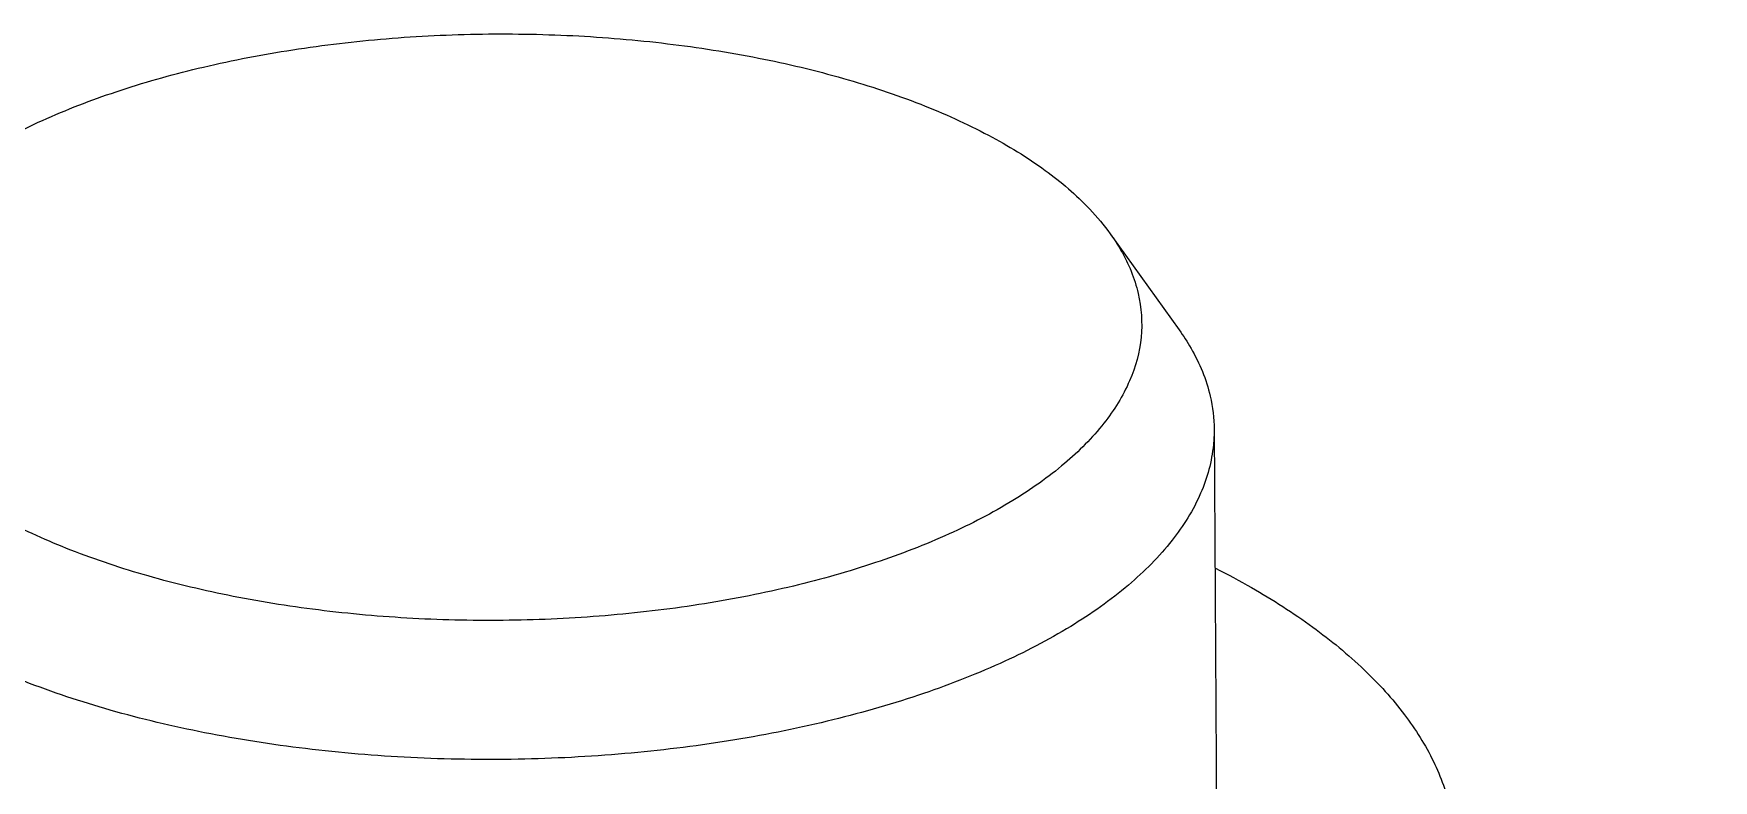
# Model space of a CAD drawing. Header units: millimetres. Extents: x 209 to 585, y 129 to 391.
# Drawn here: x 422.02 to 427.5, y 160.06 to 162.49 of the extents above; entities that cross this region are included whole.
import ezdxf

# ---------------------------------------------------------------- set-up
doc = ezdxf.new("R2010")
doc.units = ezdxf.units.MM
doc.layers.add('02___PRT_ALL_AXES', color=7, linetype='Continuous')
doc.layers.add('from', color=7, linetype='Continuous', lineweight=13)
doc.dimstyles.new('ISO', dxfattribs={"dimscale": 0.6, "dimtxt": 2.5, "dimasz": 2.5, "dimexe": 1.25, "dimexo": 0.625, "dimtad": 0, "dimdsep": 46, "dimtxsty": 'Standard', "dimblk": 'OPEN', "dimcen": 0, "dimclrd": 4, "dimclre": 4, "dimadec": 0, "dimazin": 0, "dimtfac": 1, "dimtofl": 0, "dimtmove": 0, "dimatfit": 3, "dimfxl": 0, "dimarcsym": 0})

# ---------------------------------------------------------------- blocks, each defined once
blk = doc.blocks.new('_Open')
at = {"color": 0, "linetype": 'ByBlock', "lineweight": -2}
for p, q in [((-1, 0.1666666666666667), (0, 0)), ((-1, -0.1666666666666667), (0, 0)), ((0, 0), (-1, 0))]:
    blk.add_line(p, q, dxfattribs=at)
blk = doc.blocks.new('u31')
at = {"color": 7, "linetype": 'Continuous'}
blk.add_line((30.37552377545717, 22.06153654300874), (30.66352235855709, 21.65956365950876), dxfattribs=at)
for points, start_tangent, end_tangent in [([(25.23479359535713, 22.03104298380873), (25.26549655865699, 22.07243174980874), (25.42956399875709, 22.24073741280876), (25.64674804065692, 22.39631077320874), (25.9121970825571, 22.5356765297087), (26.21998142455698, 22.65572147990878), (26.56322562715707, 22.75376399510873), (26.93426209855704, 22.82761394430878), (27.32480228395707, 22.87562162070873), (27.72612246265703, 22.89671464680876), (28.129258166157, 22.89042177550874), (28.52520232785707, 22.85688364650872), (28.90510787305709, 22.79685012350876), (29.26048643535694, 22.71166366220876)], (0.5729657915553694, 0.8195792833566068), (0.9615897272557878, -0.2744907948113011)), ([(29.26048643535694, 22.71166366220876), (29.58340623575702, 22.60322632460878), (29.86665843635694, 22.47395801150873), (30.10391198585717, 22.32674655320872), (30.28986469095696, 22.16488106840876), (30.37556156285723, 22.06153019160877)], (0.961589728038103, -0.2744907920707125), (0.5823703881949329, -0.8129235701796839)), ([(30.37556156285723, 22.06153019160877), (30.42036182165714, 21.99197802080874), (30.49248857215696, 21.81189965620871), (30.50463380905705, 21.62866849130876), (30.45652617835697, 21.44637770360879), (30.34924033585708, 21.26909941200876), (30.18517289565716, 21.10079374910873), (29.96798885385704, 20.94522038870872), (29.70253981185715, 20.80585463220876), (29.39475546995698, 20.68580968200877), (29.05151126735723, 20.58776716670872), (28.68047479585709, 20.51391721760874), (28.28993461045707, 20.46590954120876), (27.88861443175711, 20.44481651510876), (27.48547872835707, 20.45110938640875), (27.08953456655706, 20.48464751530872), (26.70962902145709, 20.54468103840878), (26.35425045905697, 20.62986749960874)], (0.5823703882101812, -0.8129235701687603), (-0.9615897272574138, 0.2744907948056052)), ([(26.35425045905697, 20.62986749960874), (26.03133065875704, 20.73830483730876), (25.74807845805708, 20.86757315030877), (25.51082490865713, 21.01478460870874), (25.32487220355699, 21.17665009340877), (25.194375072757, 21.34955314110871), (25.12224832235711, 21.52963150560873), (25.11010308535708, 21.71286267060879), (25.15821071605706, 21.89515345820874), (25.23479359535713, 22.03104298380873)], (-0.9615897280403354, 0.2744907920628926), (0.5729657915469862, 0.8195792833624674)), ([(30.66354677795709, 21.65958112240872), (30.71334243725698, 21.58227636490875), (30.79348325255705, 21.38218930280874), (30.80988705185712, 21.24320876760879)], (0.5823955226405877, -0.8129055635239538), (0.007083227026850289, -0.9999749136327801)), ([(26.19544089585725, 20.06882027800876), (25.83664088265698, 20.18930630080877), (25.5219163724571, 20.33293770900872), (25.25830132675708, 20.49650600480874), (25.05168723235704, 20.67635654220874), (24.90669043925698, 20.86847103840876), (24.82654962395702, 21.06855810040875), (24.81014582465718, 21.20753863570874)], (-0.9615897265268852, 0.2744907973647758), (-0.007083227005821916, 0.9999749136329292)), ([(30.80988705185712, 21.24320876760879), (30.80697794855712, 21.17859912780875), (30.75352501905718, 20.97605381620878), (30.63431852635711, 20.77907794520877), (30.4520213749571, 20.59207166100876), (30.21070578255717, 20.41921237910873), (29.91576241615701, 20.26436154410879), (29.57377983095716, 20.13097826980874), (29.19239740195712, 20.02204214290879), (28.78013467665698, 19.93998664290876), (28.34620116295707, 19.88664477720874), (27.90028986425716, 19.86320807500874), (27.45236131685704, 19.87020014610874), (27.01242334735696, 19.90746472660879), (26.59030622995704, 19.97416860210868), (26.19544089585725, 20.06882027800876)], (0.007083226986988693, -0.9999749136330626), (-0.9615897286723999, 0.2744907898486589))]:
    blk.add_spline(points, degree=3, dxfattribs=dict(at, start_tangent=start_tangent, end_tangent=end_tangent))
at = {"layer": '02___PRT_ALL_AXES', "color": 7, "linetype": 'Continuous'}
blk.add_line((30.80996341965715, 21.24320930460874), (30.82055538385714, 19.46164178740872), dxfattribs=at)
at = {"layer": '02___PRT_ALL_AXES', "color": 7, "linetype": 'Continuous', "start_tangent": (0.891404103329017, -0.4532093606361099), "end_tangent": (-0.01358189174025576, -0.9999077618544404)}
blk.add_spline([(30.81517886425706, 20.66294992260879), (30.96601399115707, 20.58150303230872), (31.22290359555711, 20.41562366160878), (31.43700736385711, 20.23752312240873), (31.60563281695715, 20.04944113210871), (31.72665939195713, 19.85374293100872), (31.7985651093569, 19.65288953740873), (31.82047521495724, 19.45139880110878)], degree=3, dxfattribs=at)
at = {"layer": 'from'}
blk.add_leader([(29.06537826571218, 16.86044465709909), (57.82565555617884, 21.73767012667655)], dimstyle='ISO', override={"dimscale": 1, "dimasz": 1.95, "dimexo": 0.125, "dimadec": 2, "dimazin": 2, "dimldrblk": 'Dot'}, dxfattribs=at)

msp = doc.modelspace()

# ---------------------------------------------------------------- block references
at = {"xscale": 0.78, "yscale": 0.78, "zscale": 0.78}
msp.add_blockref('u31', (401.8381212209533, 144.6322596116929), dxfattribs=at)

doc.saveas('drawing.dxf')
